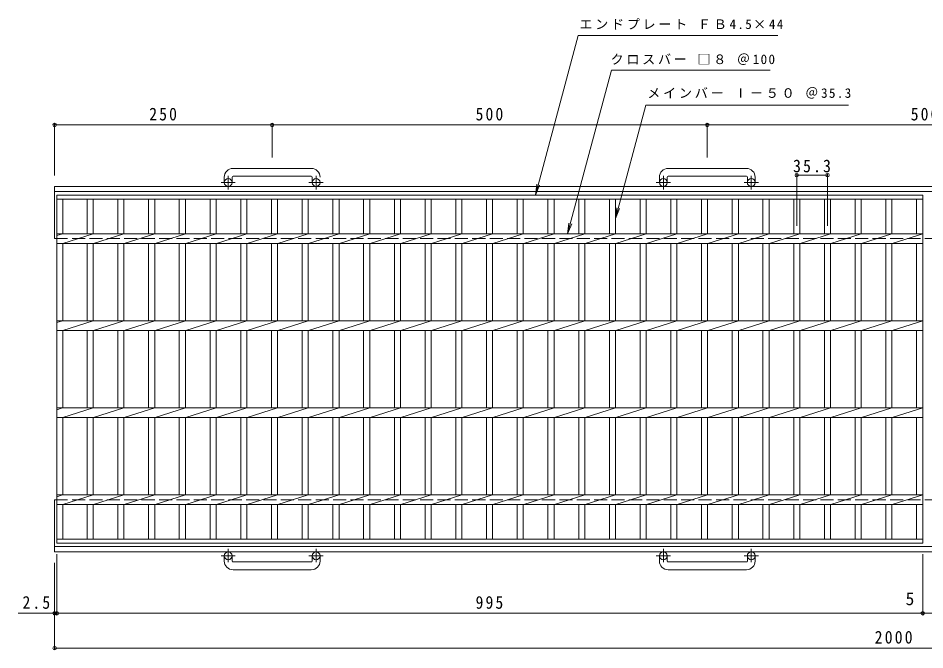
# Model space of a CAD drawing. Units: millimetres, scale not verified. Extents: x -833 to 896, y -687 to 557.
# Drawn here: x -833 to 209, y -169 to 557 of the extents above; entities that cross this region are included whole.
import ezdxf
from ezdxf.enums import TextEntityAlignment as Align

# ---------------------------------------------------------------- set-up
doc = ezdxf.new("R2010")
doc.units = ezdxf.units.MM
doc.header["$LTSCALE"] = 5
doc.header["$PDMODE"] = 32
doc.header["$PDSIZE"] = 4
doc.linetypes.add('CHAIN1', pattern=[8, 5, -1, 1, -1])
doc.linetypes.add('DASHED3', pattern=[4, 3, -1])
for name, color, linetype, lineweight in [('A-1_ピット', 2, 'Continuous', 9), ('A-2_蓋', 3, 'Continuous', 9), ('A-4_寸法', 7, 'Continuous', 9)]:
    doc.layers.add(name, color=color, linetype=linetype, lineweight=lineweight)
doc.styles.add('ＭＳ ゴシック', font='')
doc.styles.get('ＭＳ ゴシック').set_extended_font_data('MS Gothic')

msp = doc.modelspace()

# ---------------------------------------------------------------- linework, layer by layer
at = {"layer": 'A-1_ピット', "linetype": 'CHAIN1'}
for p, q in [((-591.243, 359.838), (-591.243, 375.436)), ((-490.243, 359.838), (-490.243, 375.436)), ((-91.243, 359.838), (-91.243, 375.436)), ((9.758, 359.838), (9.758, 375.436)), ((-583.08, 367.946), (-599.487, 367.946)), ((-482.08, 367.946), (-498.487, 367.946)), ((-83.08, 367.946), (-99.487, 367.946)), ((17.92, 367.946), (1.513, 367.946)), ((-583.08, -61.055), (-599.487, -61.055)), ((-591.243, -52.948), (-591.243, -68.544)), ((-482.08, -61.055), (-498.487, -61.055)), ((-490.243, -52.948), (-490.243, -68.544)), ((-83.08, -61.055), (-99.487, -61.055)), ((-91.243, -52.948), (-91.243, -68.544)), ((17.92, -61.055), (1.513, -61.055)), ((9.758, -52.948), (9.758, -68.544))]:
    msp.add_line(p, q, dxfattribs=at)
at = {"layer": 'A-1_ピット'}
for p, q in [((-495.743, 384.046), (-585.743, 384.046)), ((4.258, 384.046), (-85.743, 384.046)), ((-595.743, 374.046), (-595.743, 367.946)), ((-586.743, 374.046), (-586.743, 367.946)), ((-585.743, 375.046), (-495.743, 375.046)), ((-494.743, 374.046), (-494.743, 367.946)), ((-95.743, 374.046), (-95.743, 367.946)), ((-86.743, 374.046), (-86.743, 367.946)), ((-85.743, 375.046), (4.258, 375.046)), ((5.258, 374.046), (5.258, 367.946)), ((14.257, 374.046), (14.257, 367.946)), ((-790.743, 303.446), (-790.743, 363.446)), ((344.309, 363.446), (-790.743, 363.446)), ((344.309, 357.446), (-790.743, 357.446)), ((-790.743, 3.445), (-790.743, -56.554)), ((344.309, -50.554), (-790.743, -50.554)), ((344.309, -56.554), (-790.743, -56.554)), ((-595.743, -67.155), (-595.743, -61.055)), ((-586.743, -67.155), (-586.743, -61.055)), ((-494.743, -67.155), (-494.743, -61.055)), ((-485.743, -67.155), (-485.743, -61.055)), ((-95.743, -67.155), (-95.743, -61.055)), ((-86.743, -67.155), (-86.743, -61.055)), ((5.258, -67.155), (5.258, -61.055)), ((14.257, -67.155), (14.257, -61.055)), ((-585.743, -68.155), (-495.743, -68.155)), ((-85.743, -68.155), (4.258, -68.155)), ((-495.743, -77.155), (-585.743, -77.155)), ((4.258, -77.155), (-85.743, -77.155))]:
    msp.add_line(p, q, dxfattribs=at)
at = {"layer": 'A-1_ピット', "linetype": 'DASHED3'}
for p, q in [((-790.743, 303.446), (344.309, 303.446)), ((-790.743, 3.445), (344.309, 3.445))]:
    msp.add_line(p, q, dxfattribs=at)
at = {"layer": 'A-1_ピット'}
for centre in [(-591.243, 367.946), (-490.243, 367.946), (-91.243, 367.946), (9.758, 367.946), (-591.243, -61.055), (-490.243, -61.055), (-91.243, -61.055), (9.758, -61.055)]:
    msp.add_circle(centre, 4.5, dxfattribs=at)
for centre, radius, start, end in [((-585.743, 374.046), 10, 90, 180), ((-495.743, 374.046), 10, 0, 90), ((-85.743, 374.046), 10, 90, 180), ((4.258, 374.046), 10, 0, 90), ((-585.743, 374.046), 1, 90, 180), ((-495.743, 374.046), 1, 0, 90), ((-85.743, 374.046), 1, 90, 180), ((4.258, 374.046), 1, 0, 90), ((-585.743, -67.155), 10, 180, 270), ((-585.743, -67.155), 1, 180, 270), ((-495.743, -67.155), 10, 270, 0), ((-495.743, -67.155), 1, 270, 0), ((-85.743, -67.155), 10, 180, 270), ((-85.743, -67.155), 1, 180, 270), ((4.258, -67.155), 10, 270, 0), ((4.258, -67.155), 1, 270, 0)]:
    msp.add_arc(centre, radius, start, end, dxfattribs=at)
at = {"layer": 'A-2_蓋'}
for p, q in [((-788.243, 353.446), (206.757, 353.446)), ((-788.243, -46.554), (-788.243, 353.446)), ((-788.243, 348.946), (206.757, 348.946)), ((-781.243, 308.946), (-781.243, 348.946)), ((-753.343, 348.946), (-753.343, 308.946)), ((-746.343, 348.946), (-746.343, 308.946)), ((-718.043, 348.946), (-718.043, 308.946)), ((-711.043, 348.946), (-711.043, 308.946)), ((-682.742, 348.946), (-682.742, 308.946)), ((-675.743, 348.946), (-675.743, 308.946)), ((-647.443, 348.946), (-647.443, 308.946)), ((-640.443, 348.946), (-640.443, 308.946)), ((-612.143, 348.946), (-612.143, 308.946)), ((-605.143, 348.946), (-605.143, 308.946)), ((-576.843, 348.946), (-576.843, 308.946)), ((-569.843, 348.946), (-569.843, 308.946)), ((-541.543, 348.946), (-541.543, 308.946)), ((-534.543, 348.946), (-534.543, 308.946)), ((-506.243, 348.946), (-506.243, 308.946)), ((-499.243, 348.946), (-499.243, 308.946)), ((-470.942, 348.946), (-470.942, 308.946)), ((-463.942, 348.946), (-463.942, 308.946)), ((-435.643, 348.946), (-435.643, 308.946)), ((-428.643, 348.946), (-428.643, 308.946)), ((-400.343, 348.946), (-400.343, 308.946)), ((-393.343, 348.946), (-393.343, 308.946)), ((-365.043, 348.946), (-365.043, 308.946)), ((-358.043, 348.946), (-358.043, 308.946)), ((-329.743, 348.946), (-329.743, 308.946)), ((-322.743, 348.946), (-322.743, 308.946)), ((-294.443, 348.946), (-294.443, 308.946)), ((-287.443, 348.946), (-287.443, 308.946)), ((-259.142, 348.946), (-259.142, 308.946)), ((-252.142, 348.946), (-252.142, 308.946)), ((-223.842, 348.946), (-223.842, 308.946)), ((-216.842, 348.946), (-216.842, 308.946)), ((-188.542, 348.946), (-188.542, 308.946)), ((-181.542, 348.946), (-181.542, 308.946)), ((-153.242, 348.946), (-153.242, 308.946)), ((-146.242, 348.946), (-146.242, 308.946)), ((-117.942, 348.946), (-117.942, 308.946)), ((-110.942, 348.946), (-110.942, 308.946)), ((-82.641, 348.946), (-82.641, 308.946)), ((-75.641, 348.946), (-75.641, 308.946)), ((-47.341, 348.946), (-47.341, 308.946)), ((-40.341, 348.946), (-40.341, 308.946)), ((-12.041, 348.946), (-12.041, 308.946)), ((-5.041, 348.946), (-5.041, 308.946)), ((23.259, 348.946), (23.259, 308.946)), ((30.259, 348.946), (30.259, 308.946)), ((58.559, 348.946), (58.559, 308.946)), ((65.559, 348.946), (65.559, 308.946)), ((93.86, 348.946), (93.86, 308.946)), ((100.86, 348.946), (100.86, 308.946)), ((129.16, 348.946), (129.16, 308.946)), ((136.16, 348.946), (136.16, 308.946)), ((164.46, 348.946), (164.46, 308.946)), ((171.46, 348.946), (171.46, 308.946)), ((199.756, 348.946), (199.756, 308.946)), ((206.757, 353.446), (206.757, -46.554)), ((-788.243, 306.865), (-781.643, 308.946)), ((-788.243, 308.946), (206.757, 308.946)), ((-781.243, 297.946), (-746.343, 308.946)), ((-745.942, 297.946), (-711.043, 308.946)), ((-710.643, 297.946), (-675.743, 308.946)), ((-675.343, 297.946), (-640.443, 308.946)), ((-640.043, 297.946), (-605.143, 308.946)), ((-604.743, 297.946), (-569.843, 308.946)), ((-569.443, 297.946), (-534.543, 308.946)), ((-534.143, 297.946), (-499.243, 308.946)), ((-498.843, 297.946), (-463.943, 308.946)), ((-463.543, 297.946), (-428.643, 308.946)), ((-428.243, 297.946), (-393.343, 308.946)), ((-392.943, 297.946), (-358.043, 308.946)), ((-357.643, 297.946), (-322.743, 308.946)), ((-322.343, 297.946), (-287.443, 308.946)), ((-287.043, 297.946), (-252.143, 308.946)), ((-251.743, 297.946), (-216.843, 308.946)), ((-216.442, 297.946), (-181.543, 308.946)), ((-181.142, 297.946), (-146.242, 308.946)), ((-145.842, 297.946), (-110.942, 308.946)), ((-110.542, 297.946), (-75.642, 308.946)), ((-75.242, 297.946), (-40.342, 308.946)), ((-39.941, 297.946), (-5.042, 308.946)), ((-4.641, 297.946), (30.259, 308.946)), ((30.659, 297.946), (65.559, 308.946)), ((65.959, 297.946), (100.859, 308.946)), ((101.259, 297.946), (136.159, 308.946)), ((136.56, 297.946), (171.459, 308.946)), ((171.86, 297.946), (206.76, 308.946)), ((-788.243, 297.946), (206.757, 297.946)), ((-781.243, 208.945), (-781.243, 297.946)), ((-753.343, 297.946), (-753.343, 208.945)), ((-746.343, 297.946), (-746.343, 208.945)), ((-718.043, 297.946), (-718.043, 208.945)), ((-711.043, 297.946), (-711.043, 208.945)), ((-682.742, 297.946), (-682.742, 208.945)), ((-675.743, 297.946), (-675.743, 208.945)), ((-647.443, 297.946), (-647.443, 208.945)), ((-640.443, 297.946), (-640.443, 208.945)), ((-612.143, 297.946), (-612.143, 208.945)), ((-605.143, 297.946), (-605.143, 208.945)), ((-576.843, 297.946), (-576.843, 208.945)), ((-569.843, 297.946), (-569.843, 208.945)), ((-541.543, 297.946), (-541.543, 208.945)), ((-534.543, 297.946), (-534.543, 208.945)), ((-506.243, 297.946), (-506.243, 208.945)), ((-499.243, 297.946), (-499.243, 208.945)), ((-470.942, 297.946), (-470.942, 208.945)), ((-463.942, 297.946), (-463.942, 208.945)), ((-435.643, 297.946), (-435.643, 208.945)), ((-428.643, 297.946), (-428.643, 208.945)), ((-400.343, 297.946), (-400.343, 208.945)), ((-393.343, 297.946), (-393.343, 208.945)), ((-365.043, 297.946), (-365.043, 208.945)), ((-358.043, 297.946), (-358.043, 208.945)), ((-329.743, 297.946), (-329.743, 208.945)), ((-322.743, 297.946), (-322.743, 208.945)), ((-294.443, 297.946), (-294.443, 208.945)), ((-287.443, 297.946), (-287.443, 208.945)), ((-259.142, 297.946), (-259.142, 208.945)), ((-252.142, 297.946), (-252.142, 208.945)), ((-223.842, 297.946), (-223.842, 208.945)), ((-216.842, 297.946), (-216.842, 208.945)), ((-188.542, 297.946), (-188.542, 208.945)), ((-181.542, 297.946), (-181.542, 208.945)), ((-153.242, 297.946), (-153.242, 208.945)), ((-146.242, 297.946), (-146.242, 208.945)), ((-117.942, 297.946), (-117.942, 208.945)), ((-110.942, 297.946), (-110.942, 208.945)), ((-82.641, 297.946), (-82.641, 208.945)), ((-75.641, 297.946), (-75.641, 208.945)), ((-47.341, 297.946), (-47.341, 208.945)), ((-40.341, 297.946), (-40.341, 208.945)), ((-12.041, 297.946), (-12.041, 208.945)), ((-5.041, 297.946), (-5.041, 208.945)), ((23.259, 297.946), (23.259, 208.945)), ((30.259, 297.946), (30.259, 208.945)), ((58.559, 297.946), (58.559, 208.945)), ((65.559, 297.946), (65.559, 208.945)), ((93.86, 297.946), (93.86, 208.945)), ((100.86, 297.946), (100.86, 208.945)), ((129.16, 297.946), (129.16, 208.945)), ((136.16, 297.946), (136.16, 208.945)), ((164.46, 297.946), (164.46, 208.945)), ((171.46, 297.946), (171.46, 208.945)), ((199.756, 297.946), (199.756, 208.945)), ((-788.243, 206.865), (-781.643, 208.946)), ((-788.243, 208.946), (206.757, 208.946)), ((-781.243, 197.946), (-746.343, 208.946)), ((-745.942, 197.946), (-711.043, 208.946)), ((-710.643, 197.946), (-675.743, 208.946)), ((-675.343, 197.946), (-640.443, 208.946)), ((-640.043, 197.946), (-605.143, 208.946)), ((-604.743, 197.946), (-569.843, 208.946)), ((-569.443, 197.946), (-534.543, 208.946)), ((-534.143, 197.946), (-499.243, 208.946)), ((-498.843, 197.946), (-463.943, 208.946)), ((-463.543, 197.946), (-428.643, 208.946)), ((-428.243, 197.946), (-393.343, 208.946)), ((-392.943, 197.946), (-358.043, 208.946)), ((-357.643, 197.946), (-322.743, 208.946)), ((-322.343, 197.946), (-287.443, 208.946)), ((-287.043, 197.946), (-252.143, 208.946)), ((-251.743, 197.946), (-216.843, 208.946)), ((-216.442, 197.946), (-181.543, 208.946)), ((-181.142, 197.946), (-146.242, 208.946)), ((-145.842, 197.946), (-110.942, 208.946)), ((-110.542, 197.946), (-75.642, 208.946)), ((-75.242, 197.946), (-40.342, 208.946)), ((-39.941, 197.946), (-5.042, 208.946)), ((-4.641, 197.946), (30.259, 208.946)), ((30.659, 197.946), (65.559, 208.946)), ((65.959, 197.946), (100.859, 208.946)), ((101.259, 197.946), (136.159, 208.946)), ((136.56, 197.946), (171.459, 208.946)), ((171.86, 197.946), (206.76, 208.946)), ((-788.243, 197.946), (206.757, 197.946)), ((-781.243, 108.945), (-781.243, 197.946)), ((-753.343, 197.946), (-753.343, 108.945)), ((-746.343, 197.946), (-746.343, 108.945)), ((-718.043, 197.946), (-718.043, 108.945)), ((-711.043, 197.946), (-711.043, 108.945)), ((-682.742, 197.946), (-682.742, 108.945)), ((-675.743, 197.946), (-675.743, 108.945)), ((-647.443, 197.946), (-647.443, 108.945)), ((-640.443, 197.946), (-640.443, 108.945)), ((-612.143, 197.946), (-612.143, 108.945)), ((-605.143, 197.946), (-605.143, 108.945)), ((-576.843, 197.946), (-576.843, 108.945)), ((-569.843, 197.946), (-569.843, 108.945)), ((-541.543, 197.946), (-541.543, 108.945)), ((-534.543, 197.946), (-534.543, 108.945)), ((-506.243, 197.946), (-506.243, 108.945)), ((-499.243, 197.946), (-499.243, 108.945)), ((-470.942, 197.946), (-470.942, 108.945)), ((-463.942, 197.946), (-463.942, 108.945)), ((-435.643, 197.946), (-435.643, 108.945)), ((-428.643, 197.946), (-428.643, 108.945)), ((-400.343, 197.946), (-400.343, 108.945)), ((-393.343, 197.946), (-393.343, 108.945)), ((-365.043, 197.946), (-365.043, 108.945)), ((-358.043, 197.946), (-358.043, 108.945)), ((-329.743, 197.946), (-329.743, 108.945)), ((-322.743, 197.946), (-322.743, 108.945)), ((-294.443, 197.946), (-294.443, 108.945)), ((-287.443, 197.946), (-287.443, 108.945)), ((-259.142, 197.946), (-259.142, 108.945)), ((-252.142, 197.946), (-252.142, 108.945)), ((-223.842, 197.946), (-223.842, 108.945)), ((-216.842, 197.946), (-216.842, 108.945)), ((-188.542, 197.946), (-188.542, 108.945)), ((-181.542, 197.946), (-181.542, 108.945)), ((-153.242, 197.946), (-153.242, 108.945)), ((-146.242, 197.946), (-146.242, 108.945)), ((-117.942, 197.946), (-117.942, 108.945)), ((-110.942, 197.946), (-110.942, 108.945)), ((-82.641, 197.946), (-82.641, 108.945)), ((-75.641, 197.946), (-75.641, 108.945)), ((-47.341, 197.946), (-47.341, 108.945)), ((-40.341, 197.946), (-40.341, 108.945)), ((-12.041, 197.946), (-12.041, 108.945)), ((-5.041, 197.946), (-5.041, 108.945)), ((23.259, 197.946), (23.259, 108.945)), ((30.259, 197.946), (30.259, 108.945)), ((58.559, 197.946), (58.559, 108.945)), ((65.559, 197.946), (65.559, 108.945)), ((93.86, 197.946), (93.86, 108.945)), ((100.86, 197.946), (100.86, 108.945)), ((129.16, 197.946), (129.16, 108.945)), ((136.16, 197.946), (136.16, 108.945)), ((164.46, 197.946), (164.46, 108.945)), ((171.46, 197.946), (171.46, 108.945)), ((199.756, 197.946), (199.756, 108.945)), ((-788.243, 106.865), (-781.643, 108.946)), ((-788.243, 108.946), (206.757, 108.946)), ((-781.243, 97.946), (-746.343, 108.946)), ((-745.942, 97.946), (-711.043, 108.946)), ((-710.643, 97.946), (-675.743, 108.946)), ((-675.343, 97.946), (-640.443, 108.946)), ((-640.043, 97.946), (-605.143, 108.946)), ((-604.743, 97.946), (-569.843, 108.946)), ((-569.443, 97.946), (-534.543, 108.946)), ((-534.143, 97.946), (-499.243, 108.946)), ((-498.843, 97.946), (-463.943, 108.946)), ((-463.543, 97.946), (-428.643, 108.946)), ((-428.243, 97.946), (-393.343, 108.946)), ((-392.943, 97.946), (-358.043, 108.946)), ((-357.643, 97.946), (-322.743, 108.946)), ((-322.343, 97.946), (-287.443, 108.946)), ((-287.043, 97.946), (-252.143, 108.946)), ((-251.743, 97.946), (-216.843, 108.946)), ((-216.442, 97.946), (-181.543, 108.946)), ((-181.142, 97.946), (-146.242, 108.946)), ((-145.842, 97.946), (-110.942, 108.946)), ((-110.542, 97.946), (-75.642, 108.946)), ((-75.242, 97.946), (-40.342, 108.946)), ((-39.941, 97.946), (-5.042, 108.946)), ((-4.641, 97.946), (30.259, 108.946)), ((30.659, 97.946), (65.559, 108.946)), ((65.959, 97.946), (100.859, 108.946)), ((101.259, 97.946), (136.159, 108.946)), ((136.56, 97.946), (171.459, 108.946)), ((171.86, 97.946), (206.76, 108.946)), ((-788.243, 97.946), (206.757, 97.946)), ((-781.243, 8.946), (-781.243, 97.946)), ((-753.343, 97.946), (-753.343, 8.946)), ((-746.343, 97.946), (-746.343, 8.946)), ((-718.043, 97.946), (-718.043, 8.946)), ((-711.043, 97.946), (-711.043, 8.946)), ((-682.742, 97.946), (-682.742, 8.946)), ((-675.743, 97.946), (-675.743, 8.946)), ((-647.443, 97.946), (-647.443, 8.946)), ((-640.443, 97.946), (-640.443, 8.946)), ((-612.143, 97.946), (-612.143, 8.946)), ((-605.143, 97.946), (-605.143, 8.946)), ((-576.843, 97.946), (-576.843, 8.946)), ((-569.843, 97.946), (-569.843, 8.946)), ((-541.543, 97.946), (-541.543, 8.946)), ((-534.543, 97.946), (-534.543, 8.946)), ((-506.243, 97.946), (-506.243, 8.946)), ((-499.243, 97.946), (-499.243, 8.946)), ((-470.942, 97.946), (-470.942, 8.946)), ((-463.942, 97.946), (-463.942, 8.946)), ((-435.643, 97.946), (-435.643, 8.946)), ((-428.643, 97.946), (-428.643, 8.946)), ((-400.343, 97.946), (-400.343, 8.946)), ((-393.343, 97.946), (-393.343, 8.946)), ((-365.043, 97.946), (-365.043, 8.946)), ((-358.043, 97.946), (-358.043, 8.946)), ((-329.743, 97.946), (-329.743, 8.946)), ((-322.743, 97.946), (-322.743, 8.946)), ((-294.443, 97.946), (-294.443, 8.946)), ((-287.443, 97.946), (-287.443, 8.946)), ((-259.142, 97.946), (-259.142, 8.946)), ((-252.142, 97.946), (-252.142, 8.946)), ((-223.842, 97.946), (-223.842, 8.946)), ((-216.842, 97.946), (-216.842, 8.946)), ((-188.542, 97.946), (-188.542, 8.946)), ((-181.542, 97.946), (-181.542, 8.946)), ((-153.242, 97.946), (-153.242, 8.946)), ((-146.242, 97.946), (-146.242, 8.946)), ((-117.942, 97.946), (-117.942, 8.946)), ((-110.942, 97.946), (-110.942, 8.946)), ((-82.641, 97.946), (-82.641, 8.946)), ((-75.641, 97.946), (-75.641, 8.946)), ((-47.341, 97.946), (-47.341, 8.946)), ((-40.341, 97.946), (-40.341, 8.946)), ((-12.041, 97.946), (-12.041, 8.946)), ((-5.041, 97.946), (-5.041, 8.946)), ((23.259, 97.946), (23.259, 8.946)), ((30.259, 97.946), (30.259, 8.946)), ((58.559, 97.946), (58.559, 8.946)), ((65.559, 97.946), (65.559, 8.946)), ((93.86, 97.946), (93.86, 8.946)), ((100.86, 97.946), (100.86, 8.946)), ((129.16, 97.946), (129.16, 8.946)), ((136.16, 97.946), (136.16, 8.946)), ((164.46, 97.946), (164.46, 8.946)), ((171.46, 97.946), (171.46, 8.946)), ((199.756, 97.946), (199.756, 8.946)), ((-788.243, 6.865), (-781.643, 8.946)), ((-788.243, 8.946), (206.757, 8.946)), ((-781.243, -2.054), (-746.343, 8.946)), ((-745.942, -2.054), (-711.043, 8.946)), ((-710.643, -2.054), (-675.743, 8.946)), ((-675.343, -2.054), (-640.443, 8.946)), ((-640.043, -2.054), (-605.143, 8.946)), ((-604.743, -2.054), (-569.843, 8.946)), ((-569.443, -2.054), (-534.543, 8.946)), ((-534.143, -2.054), (-499.243, 8.946)), ((-498.843, -2.054), (-463.943, 8.946)), ((-463.543, -2.054), (-428.643, 8.946)), ((-428.243, -2.054), (-393.343, 8.946)), ((-392.943, -2.054), (-358.043, 8.946)), ((-357.643, -2.054), (-322.743, 8.946)), ((-322.343, -2.054), (-287.443, 8.946)), ((-287.043, -2.054), (-252.143, 8.946)), ((-251.743, -2.054), (-216.843, 8.946)), ((-216.442, -2.054), (-181.543, 8.946)), ((-181.142, -2.054), (-146.242, 8.946)), ((-145.842, -2.054), (-110.942, 8.946)), ((-110.542, -2.054), (-75.642, 8.946)), ((-75.242, -2.054), (-40.342, 8.946)), ((-39.941, -2.054), (-5.042, 8.946)), ((-4.641, -2.054), (30.259, 8.946)), ((30.659, -2.054), (65.559, 8.946)), ((65.959, -2.054), (100.859, 8.946)), ((101.259, -2.054), (136.159, 8.946)), ((136.56, -2.054), (171.459, 8.946)), ((171.86, -2.054), (206.76, 8.946)), ((-788.243, -2.054), (206.757, -2.054)), ((-781.243, -42.054), (-781.243, -2.054)), ((-753.343, -2.054), (-753.343, -42.054)), ((-746.343, -2.054), (-746.343, -42.054)), ((-718.043, -2.054), (-718.043, -42.054)), ((-711.043, -2.054), (-711.043, -42.054)), ((-682.742, -2.054), (-682.742, -42.054)), ((-675.743, -2.054), (-675.743, -42.054)), ((-647.443, -2.054), (-647.443, -42.054)), ((-640.443, -2.054), (-640.443, -42.054)), ((-612.143, -2.054), (-612.143, -42.054)), ((-605.143, -2.054), (-605.143, -42.054)), ((-576.843, -2.054), (-576.843, -42.054)), ((-569.843, -2.054), (-569.843, -42.054)), ((-541.543, -2.054), (-541.543, -42.054)), ((-534.543, -2.054), (-534.543, -42.054)), ((-506.243, -2.054), (-506.243, -42.054)), ((-499.243, -2.054), (-499.243, -42.054)), ((-470.942, -2.054), (-470.942, -42.054)), ((-463.942, -2.054), (-463.942, -42.054)), ((-435.643, -2.054), (-435.643, -42.054)), ((-428.643, -2.054), (-428.643, -42.054)), ((-400.343, -2.054), (-400.343, -42.054)), ((-393.343, -2.054), (-393.343, -42.054)), ((-365.043, -2.054), (-365.043, -42.054)), ((-358.043, -2.054), (-358.043, -42.054)), ((-329.743, -2.054), (-329.743, -42.054)), ((-322.743, -2.054), (-322.743, -42.054)), ((-294.443, -2.054), (-294.443, -42.054)), ((-287.443, -2.054), (-287.443, -42.054)), ((-259.142, -2.054), (-259.142, -42.054)), ((-252.142, -2.054), (-252.142, -42.054)), ((-223.842, -2.054), (-223.842, -42.054)), ((-216.842, -2.054), (-216.842, -42.054)), ((-188.542, -2.054), (-188.542, -42.054)), ((-181.542, -2.054), (-181.542, -42.054)), ((-153.242, -2.054), (-153.242, -42.054)), ((-146.242, -2.054), (-146.242, -42.054)), ((-117.942, -2.054), (-117.942, -42.054)), ((-110.942, -2.054), (-110.942, -42.054)), ((-82.641, -2.054), (-82.641, -42.054)), ((-75.641, -2.054), (-75.641, -42.054)), ((-47.341, -2.054), (-47.341, -42.054)), ((-40.341, -2.054), (-40.341, -42.054)), ((-12.041, -2.054), (-12.041, -42.054)), ((-5.041, -2.054), (-5.041, -42.054)), ((23.259, -2.054), (23.259, -42.054)), ((30.259, -2.054), (30.259, -42.054)), ((58.559, -2.054), (58.559, -42.054)), ((65.559, -2.054), (65.559, -42.054)), ((93.86, -2.054), (93.86, -42.054)), ((100.86, -2.054), (100.86, -42.054)), ((129.16, -2.054), (129.16, -42.054)), ((136.16, -2.054), (136.16, -42.054)), ((164.46, -2.054), (164.46, -42.054)), ((171.46, -2.054), (171.46, -42.054)), ((199.756, -2.054), (199.756, -42.054)), ((206.757, -42.054), (-788.243, -42.054)), ((206.757, -46.554), (-788.243, -46.554))]:
    msp.add_line(p, q, dxfattribs=at)
at = {"layer": 'A-4_寸法'}
for p, q in [((-238.239, 353.446), (-189.059, 536.989)), ((-189.059, 536.989), (40.475, 536.989)), ((-201.352, 308.946), (-150.966, 496.989)), ((-150.966, 496.989), (31.507, 496.989)), ((-790.743, 375.946), (-790.743, 435.546)), ((-790.743, 434.046), (344.309, 434.046)), ((-540.743, 396.546), (-540.743, 435.546)), ((-40.742, 396.546), (-40.742, 435.546)), ((62.059, 318.294), (62.059, 377.928)), ((62.059, 376.428), (97.36, 376.428)), ((97.36, 318.294), (97.36, 377.928)), ((-238.239, 353.446), (-236.608, 365.839)), ((-238.239, 353.446), (-233.456, 364.994)), ((-146.242, 326.446), (-144.61, 338.839)), ((-146.242, 326.446), (-141.458, 337.995)), ((-201.352, 308.946), (-199.72, 321.339)), ((-201.352, 308.946), (-196.568, 320.494)), ((-788.243, -59.054), (-788.243, -128.655)), ((206.757, -59.054), (206.757, -128.655)), ((-790.743, -69.054), (-790.743, -168.655)), ((-832.653, -127.155), (345.93, -127.155)), ((-790.743, -167.155), (345.93, -167.155))]:
    msp.add_line(p, q, dxfattribs=at)
msp.add_lwpolyline([(-146.242, 326.446), (-111.263, 456.989), (121.666, 456.989)], dxfattribs=at)
for p in [(-790.743, 434.046), (-540.743, 434.046), (-40.742, 434.046), (62.059, 376.428), (97.36, 376.428), (-790.743, -127.155), (-788.243, -127.155), (206.757, -127.155), (-790.743, -167.155)]:
    msp.add_point(p, dxfattribs=at)

# ---------------------------------------------------------------- texts
at = {"layer": 'A-4_寸法', "color": 2, "style": 'ＭＳ ゴシック'}
msp.add_text('5', height=14.66, dxfattribs=at).set_placement((187.121, -122.155), align=Align.BOTTOM_LEFT)
at = {"layer": 'A-4_寸法', "char_height": 11, "attachment_point": 7, "style": 'ＭＳ ゴシック'}
for s, insert in [('\\T1.21;エンドプレート\\~ＦＢ4.5×44', (-187.682, 543.702)), ('\\T1.21;クロスバー\\~□８\\~＠100', (-151.874, 502.978)), ('\\T1.21;メインバー\\~Ⅰ－５０\\~＠35.3', (-109.661, 464.224))]:
    msp.add_mtext(s, dxfattribs=dict(at, insert=insert))
at = {"layer": 'A-4_寸法', "color": 2, "char_height": 14.66, "attachment_point": 7, "style": 'ＭＳ ゴシック'}
for s, insert in [('\\T1.27;\\W0.9;250', (-681.993, 439.046)), ('\\T1.27;\\W0.9;500', (-306.993, 439.046)), ('\\T1.27;\\W0.9;500', (193.007, 439.046)), ('\\T1.28;\\W0.9;35.3', (57.834, 379.428)), ('\\T1.27;\\W0.9;2.5', (-827.651, -122.155)), ('\\T1.27;\\W0.9;995', (-306.993, -122.155)), ('\\T1.28;\\W0.9;2000', (151.651, -162.155))]:
    msp.add_mtext(s, dxfattribs=dict(at, insert=insert))

doc.saveas('drawing.dxf')
